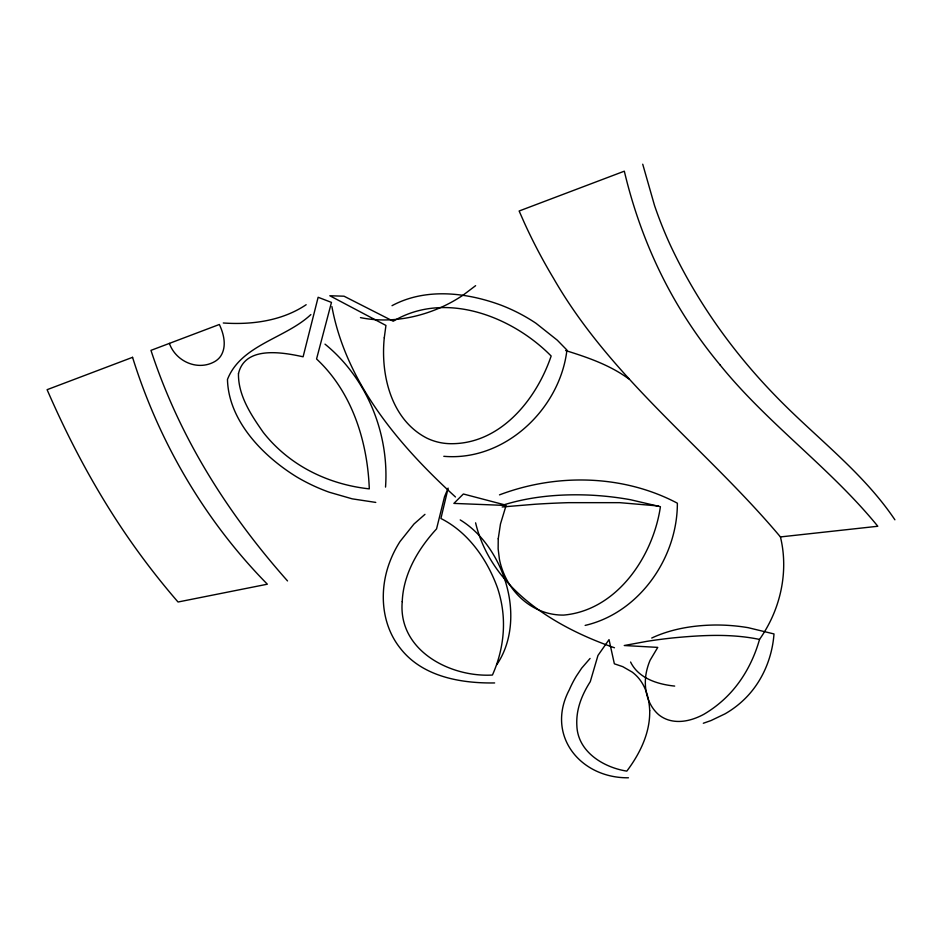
<?xml version="1.0" encoding="UTF-8"?>
<svg xmlns="http://www.w3.org/2000/svg" width="942" height="942" viewBox="0 0 942 942"><rect width="100%" height="100%" fill="white"/><g stroke="black" fill="none" stroke-linecap="round" stroke-linejoin="round"><path stroke-width="1.41" d="M385.537 487.085C389.293 433.402 366.968 378.272 325.002 344.136M759.523 639.418C753.035 662.485 740.836 684.233 722.914 700.33A125.027 114.394 12.3 0 1 703.733 714.366C693.077 720.088 680.265 723.644 668.349 719.935A27.589 25.234 12.3 0 1 658.658 714.684C646.306 703.874 642.997 685.517 646.848 670.056A73.712 67.447 12.3 0 1 650.098 660.248L657.752 647.389L624.252 645.517L646.53 641.408A489.028 447.45 12.3 0 1 672.423 637.969C701.331 635.167 730.886 633.46 759.523 639.418A161.317 147.6 12.3 0 0 770.379 621.049C783.073 595.238 787.3 565.012 780.435 536.928C706.63 449.098 611.358 379.061 553.484 278.231A600.56 549.48 12.3 0 1 524.27 222.642L519.136 211.008L624.322 171.185C635.167 217.072 652.394 261.499 676.144 302.264A480.597 439.726 12.3 0 0 719.959 364.801M496.775 664.675C510.482 644.552 513.26 618.847 508.857 595.332A141.123 129.125 12.3 0 0 499.06 565.118C490.405 547.008 477.523 530.464 460.226 519.925M590.069 658.458L581.685 668.137L576.351 676.12A131.527 120.341 12.3 0 0 569.321 689.768C545.359 735.09 580.142 778.351 628.444 777.786M424.96 514.356L413.985 524.011L400.032 541.509A127.947 117.067 12.3 0 0 389.811 561.844C378.99 590.069 381.039 624.322 400.421 648.426C422.393 676.721 460.826 683.468 494.632 682.938M475.616 285.673L463.417 294.917A153.558 140.499 12.3 0 1 443.199 306.385C417.612 318.266 388.316 323.306 360.468 317.619M310.872 314.569C285.567 338.449 240.987 344.807 227.469 379.449C228.506 420.98 263.207 456.352 296.824 476.993A174.741 159.881 12.3 0 0 329.229 492.219L352.237 498.848L375.776 502.416M306.162 304.713C282.035 320.928 251.761 324.966 223.289 322.988M392.025 305.679C425.513 287.616 466.467 292.397 500.932 305.126A164.932 150.908 12.3 0 1 535.963 323.259L557.24 340.144L566.931 350.047C559.995 409.028 504.7 461.662 443.8 456.305M651.734 638.028C671.328 628.879 693.124 625.347 714.625 625.017A175.977 161.011 12.3 0 1 748.183 627.678L773.994 633.942C772.169 658.811 761.572 683.221 743.25 700.365A104.256 95.389 12.3 0 1 725.14 713.789L710.986 720.571L703.321 723.256M585.147 625.406C639.394 612.818 677.475 557.735 677.369 503.193C633.024 479.737 580.307 474.615 531.606 485.33A225.362 206.192 12.3 0 0 499.495 494.868M780.435 536.928L877.803 526.26C830.114 467.703 767.4 423.606 719.959 364.801M502.157 506.961L535.292 504.229A917.755 839.711 12.3 0 1 568.556 502.663L619.683 502.663L658.505 505.972M674.684 686.082C657.822 684.351 638.535 678.464 630.587 662.026M565.612 350.542C587.702 357.407 610.086 365.096 628.879 378.967M614.467 647.766C554.732 627.089 491.312 588.585 475.592 522.834M455.481 496.987C399.432 445.86 346.091 383.3 331.914 306.609M287.522 580.931C245.921 534.079 209.465 482.386 181.818 426.067A646.471 591.494 12.3 0 1 150.967 350.365L219.345 324.484C223.855 334.033 226.845 346.209 220.899 355.817A19.853 18.169 12.3 0 1 214.917 361.469C197.82 371.36 175.777 361.493 169.383 343.394M894.9 519.796C862.519 471.636 815.018 436.911 775.148 395.51C732.217 351.307 695.95 300.227 669.939 244.296A468.492 428.657 12.3 0 1 654.549 205.568L642.727 164.214M402.234 601.597C397.901 650.251 449.84 677.463 492.419 675.049C500.52 657.01 504.5 637.075 503.252 617.304A133.964 122.578 12.3 0 0 497.47 587.82C487.226 559.513 468.374 532.324 440.915 518.5L448.133 488.121L444.506 496.775L436.558 528.886C418.224 548.833 403.341 573.913 402.234 601.597M649.697 710.704C650.204 732.9 639.877 753.765 626.819 771.121C603.469 767.471 577.764 751.787 576.857 725.705A70.897 64.868 12.3 0 1 577.034 716.544C578.235 703.968 583.557 692.193 590.281 681.655L597.958 655.467L609.027 639.642L614.361 663.804L622.768 666.665L632.2 672.093A39.128 35.796 12.3 0 1 637.958 677.38C646.024 686.447 649.203 698.823 649.697 710.704M238.467 373.691C238.114 395.522 251.22 415.187 263.301 432.425A141.241 129.231 12.3 0 0 300.733 465.795C321.457 478.583 345.125 486.284 369.299 488.863C367.51 441.398 352.096 392.072 316.559 358.973L331.466 302.406L318.137 297.272L303.1 356.794C282.365 352.237 244.849 345.62 238.467 373.691M498.236 538.765L498.141 548.892L499.413 559.207A81.259 74.359 12.3 0 0 504.417 574.891C512.483 593.248 528.615 608.32 548.256 613.254A54.624 49.973 12.3 0 0 563.622 615.091C617.069 610.357 653.183 556.239 660.413 506.702L630.41 499.707A287.086 262.665 12.3 0 0 589.562 495.103C560.867 493.891 531.759 496.269 504.205 504.724L463.37 493.997L453.879 503.405L506.101 505.465L500.461 524.011L498.236 538.765M384.277 337.789C380.45 374.94 391.166 419.908 426.985 438.195A51.41 47.029 12.3 0 0 450.194 443.694C500.214 444.494 536.387 399.62 551.152 356.017C511.942 316.218 444.954 290.277 393.238 321.222L344.018 296.2L329.83 295.753L385.937 325.437L384.277 337.789M132.563 357.324L47.1 389.682C71.639 446.143 101.135 500.602 137.273 550.528A762.926 698.046 12.3 0 0 178.038 602.009L267.351 584.205C205.015 520.855 158.939 442.104 132.563 357.324"/></g></svg>
